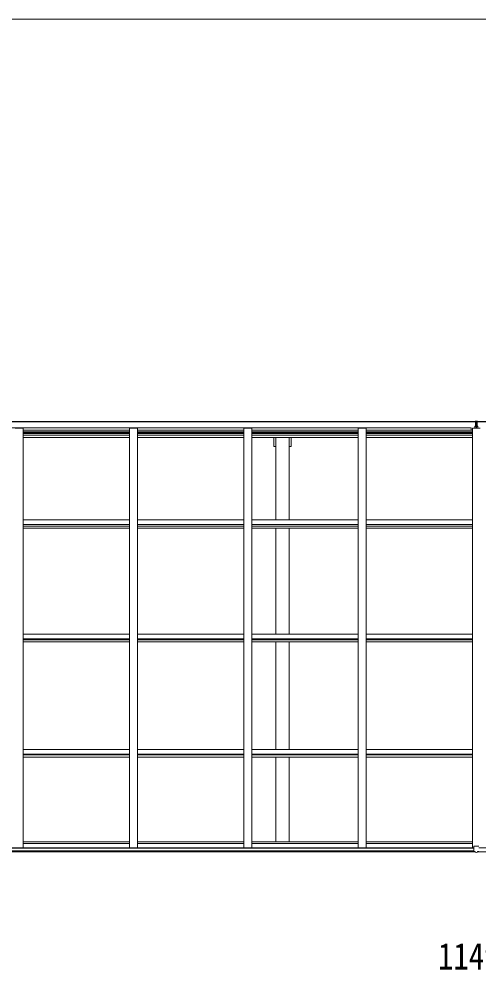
# Model space of a CAD drawing. Units: millimetres at full size; details may follow other scales. Extents: x -9783 to 9892, y -6828 to 6752.
# Drawn here: x -116 to 2764, y 793 to 6752 of the extents above; entities that cross this region are included whole.
import ezdxf
from ezdxf.enums import TextEntityAlignment as Align

# ---------------------------------------------------------------- set-up
doc = ezdxf.new("R2010")
doc.units = ezdxf.units.MM
doc.header["$LTSCALE"] = 35
for name, color, linetype, lineweight in [('0-1_本体', 4, 'Continuous', 9), ('0-2_部品', 7, 'Continuous', 9), ('0-A_寸法', 6, 'Continuous', 9), ('F-0_240', 7, 'Continuous', 9)]:
    doc.layers.add(name, color=color, linetype=linetype, lineweight=lineweight)
doc.styles.add('ＭＳ ゴシック', font='')
doc.styles.get('ＭＳ ゴシック').set_extended_font_data('MS Gothic')

msp = doc.modelspace()

# ---------------------------------------------------------------- linework, layer by layer
at = {"layer": '0-1_本体'}
for p, q in [((2741.26, 4229.93), (-2978.74, 4229.93)), ((2741.26, 4227.86), (-2978.74, 4227.86)), ((-141.24, 4187.63), (-91.24, 4187.63)), ((-91.24, 1557.71), (-91.24, 4187.63)), ((574.76, 4174.59), (-91.24, 4174.59)), ((574.76, 4187.63), (624.76, 4187.63)), ((574.76, 1557.71), (574.76, 4187.63)), ((624.76, 1557.71), (624.76, 4187.63)), ((1290.76, 4174.59), (624.76, 4174.59)), ((1290.76, 4187.63), (1340.76, 4187.63)), ((1290.76, 1557.71), (1290.76, 4187.63)), ((1340.76, 1557.71), (1340.76, 4187.63)), ((2006.76, 4174.59), (1340.76, 4174.59)), ((2006.76, 4187.63), (2056.76, 4187.63)), ((2006.76, 1557.71), (2006.76, 4187.63)), ((2056.76, 1557.71), (2056.76, 4187.63)), ((2722.76, 4174.59), (2056.76, 4174.59)), ((2715.26, 4189.66), (2715.26, 4174.59)), ((2722.76, 4187.63), (2772.76, 4187.63)), ((2722.76, 1557.71), (2722.76, 4187.63)), ((2754.26, 4229.93), (8474.26, 4229.93)), ((2754.26, 4227.86), (8474.26, 4227.86)), ((574.76, 4165.22), (-91.24, 4165.22)), ((-91.24, 4158.15), (574.76, 4158.15)), ((574.76, 4154.37), (-91.24, 4154.37)), ((574.76, 4143.02), (-91.24, 4143.02)), ((574.76, 4130.2), (-91.24, 4130.2)), ((1290.76, 4165.22), (624.76, 4165.22)), ((624.76, 4158.15), (1290.76, 4158.15)), ((1290.76, 4154.37), (624.76, 4154.37)), ((1290.76, 4143.02), (624.76, 4143.02)), ((1290.76, 4130.2), (624.76, 4130.2)), ((2006.76, 4165.22), (1340.76, 4165.22)), ((1340.76, 4158.15), (2006.76, 4158.15)), ((2006.76, 4154.37), (1340.76, 4154.37)), ((2006.76, 4143.02), (1340.76, 4143.02)), ((2006.76, 4130.2), (1340.76, 4130.2)), ((1478.76, 4073.93), (1478.76, 4130.2)), ((1491.26, 3612.63), (1491.26, 4130.2)), ((1576.26, 3612.63), (1576.26, 4130.2)), ((2722.76, 4165.22), (2056.76, 4165.22)), ((2056.76, 4158.15), (2722.76, 4158.15)), ((2722.76, 4154.37), (2056.76, 4154.37)), ((2722.76, 4143.02), (2056.76, 4143.02)), ((2722.76, 4130.2), (2056.76, 4130.2)), ((1478.76, 4073.93), (1491.26, 4073.93)), ((574.76, 3612.63), (-91.24, 3612.63)), ((574.76, 3583.66), (-91.24, 3583.66)), ((1290.76, 3612.63), (624.76, 3612.63)), ((1290.76, 3583.66), (624.76, 3583.66)), ((2006.76, 3612.63), (1340.76, 3612.63)), ((2006.76, 3583.66), (1340.76, 3583.66)), ((2722.76, 3612.63), (2056.76, 3612.63)), ((2722.76, 3583.66), (2056.76, 3583.66)), ((574.76, 3573.51), (-91.24, 3573.51)), ((574.76, 3560.67), (-91.24, 3560.67)), ((1290.76, 3573.51), (624.76, 3573.51)), ((1290.76, 3560.67), (624.76, 3560.67)), ((2006.76, 3573.51), (1340.76, 3573.51)), ((2006.76, 3560.67), (1340.76, 3560.67)), ((1491.26, 2897.85), (1491.26, 3560.67)), ((1576.26, 2897.85), (1576.26, 3560.67)), ((2722.76, 3573.51), (2056.76, 3573.51)), ((2722.76, 3560.67), (2056.76, 3560.67)), ((574.76, 2897.85), (-91.24, 2897.85)), ((574.76, 2868.41), (-91.24, 2868.41)), ((574.76, 2861.26), (-91.24, 2861.26)), ((1290.76, 2897.85), (624.76, 2897.85)), ((1290.76, 2868.41), (624.76, 2868.41)), ((1290.76, 2861.26), (624.76, 2861.26)), ((2006.76, 2897.85), (1340.76, 2897.85)), ((2006.76, 2868.41), (1340.76, 2868.41)), ((2006.76, 2861.26), (1340.76, 2861.26)), ((2722.76, 2897.85), (2056.76, 2897.85)), ((2722.76, 2868.41), (2056.76, 2868.41)), ((2722.76, 2861.26), (2056.76, 2861.26)), ((574.76, 2848.3), (-91.24, 2848.3)), ((1290.76, 2848.3), (624.76, 2848.3)), ((2006.76, 2848.3), (1340.76, 2848.3)), ((1491.26, 2173.94), (1491.26, 2848.3)), ((1576.26, 2173.94), (1576.26, 2848.3)), ((2722.76, 2848.3), (2056.76, 2848.3)), ((574.76, 2173.94), (-91.24, 2173.94)), ((1290.76, 2173.94), (624.76, 2173.94)), ((2006.76, 2173.94), (1340.76, 2173.94)), ((2722.76, 2173.94), (2056.76, 2173.94)), ((574.76, 2144.18), (-91.24, 2144.18)), ((574.76, 2139.88), (-91.24, 2139.88)), ((574.76, 2126.87), (-91.24, 2126.87)), ((1290.76, 2144.18), (624.76, 2144.18)), ((1290.76, 2139.88), (624.76, 2139.88)), ((1290.76, 2126.87), (624.76, 2126.87)), ((2006.76, 2144.18), (1340.76, 2144.18)), ((2006.76, 2139.88), (1340.76, 2139.88)), ((2006.76, 2126.87), (1340.76, 2126.87)), ((1491.26, 2126.87), (1491.26, 1594.95)), ((1576.26, 2126.87), (1576.26, 1594.95)), ((2722.76, 2144.18), (2056.76, 2144.18)), ((2722.76, 2139.88), (2056.76, 2139.88)), ((2722.76, 2126.87), (2056.76, 2126.87)), ((-2964.27, 1557.71), (2731.8, 1557.71)), ((-2963.74, 1555.36), (2731.26, 1555.36)), ((574.76, 1594.95), (-91.24, 1594.95)), ((574.76, 1585.82), (-91.24, 1585.82)), ((1290.76, 1594.95), (624.76, 1594.95)), ((1290.76, 1585.82), (624.76, 1585.82)), ((2006.76, 1594.95), (1340.76, 1594.95)), ((2006.76, 1585.82), (1340.76, 1585.82)), ((2722.45, 1594.95), (2056.76, 1594.95)), ((2722.18, 1585.82), (2056.76, 1585.82)), ((8459.8, 1557.71), (2763.73, 1557.71)), ((-2973.74, 1533.21), (2741.26, 1533.21)), ((-2973.74, 1532.26), (2741.26, 1532.26)), ((-2963.74, 1539.7), (2731.26, 1539.7)), ((8469.26, 1533.21), (2754.26, 1533.21)), ((8469.26, 1532.26), (2754.26, 1532.26))]:
    msp.add_line(p, q, dxfattribs=at)
for points in [[(-2947.74, 4174.59), (-2947.74, 4189.66), (2715.26, 4189.66)], [(1576.26, 4073.93), (1588.76, 4073.93), (1588.76, 4130.2)]]:
    msp.add_lwpolyline(points, dxfattribs=at)
at = {"layer": '0-2_部品'}
for p, q in [((2741.26, 4231.65), (2746.11, 4231.94)), ((2741.26, 4228.64), (2741.26, 4231.65)), ((2746.11, 4231.94), (2747.76, 4232.04)), ((2747.76, 4232.04), (2747.76, 4229.04)), ((2739.26, 4200.59), (2746.26, 4200.65)), ((2739.26, 4199.21), (2746.26, 4199.15)), ((2739.26, 4187.82), (2739.26, 4198.71)), ((2746.26, 4228.95), (2741.26, 4228.64)), ((2741.26, 4227.15), (2741.26, 4228.64)), ((2742.26, 4226.15), (2746.26, 4226.15)), ((2742.26, 4224.32), (2742.26, 4226.15)), ((2742.26, 4224.32), (2746.26, 4224.25)), ((2742.26, 4220.71), (2742.26, 4224.32)), ((2742.26, 4220.71), (2746.26, 4220.65)), ((2742.26, 4212.48), (2742.26, 4220.71)), ((2742.26, 4212.48), (2746.26, 4212.44)), ((2742.26, 4200.61), (2742.26, 4212.48)), ((2747.76, 4229.04), (2746.26, 4228.95)), ((2746.26, 4226.15), (2746.26, 4228.95)), ((2746.26, 4226.15), (2746.26, 4215.43)), ((2746.26, 4215.43), (2749.26, 4215.43)), ((2746.26, 4208.36), (2746.26, 4215.43)), ((2746.26, 4208.36), (2749.26, 4208.36)), ((2746.26, 4198.72), (2746.26, 4208.36)), ((2746.26, 4198.72), (2749.26, 4198.72)), ((2746.26, 4191.65), (2746.26, 4198.72)), ((2746.26, 4191.65), (2749.26, 4191.65)), ((2746.26, 4191.65), (2746.26, 4187.82)), ((2754.26, 4228.64), (2747.76, 4229.04)), ((2749.26, 4226.15), (2753.26, 4226.15)), ((2749.26, 4226.15), (2749.26, 4215.43)), ((2749.26, 4224.25), (2753.26, 4224.25)), ((2749.26, 4208.36), (2749.26, 4215.43)), ((2749.26, 4198.72), (2749.26, 4208.36)), ((2756.26, 4200.09), (2749.26, 4200.15)), ((2749.26, 4191.65), (2749.26, 4198.72)), ((2749.26, 4191.65), (2749.26, 4187.82)), ((2753.26, 4224.25), (2753.26, 4226.15)), ((2753.26, 4200.61), (2753.26, 4212.44)), ((2754.26, 4227.15), (2754.26, 4228.64)), ((2756.26, 4199.21), (2756.26, 4200.09)), ((2756.26, 4187.82), (2756.26, 4198.71)), ((2731.26, 1535.8), (2731.26, 1568.12)), ((2763.26, 1569.12), (2732.26, 1569.12)), ((2731.26, 1535.8), (2731.26, 1535.76)), ((2741.26, 1535.03), (2732.26, 1535.09)), ((2754.26, 1535.03), (2763.26, 1535.09))]:
    msp.add_line(p, q, dxfattribs=at)
for points in [[(2747.76, 4232.04), (2754.26, 4231.65), (2754.26, 4228.64)], [(2746.26, 4200.15), (2739.26, 4200.09), (2739.26, 4200.59)], [(2746.26, 4198.65), (2739.26, 4198.71), (2739.26, 4199.21), (2739.26, 4200.09)], [(2749.26, 4220.65), (2753.26, 4220.65), (2753.26, 4224.25)], [(2749.26, 4212.44), (2753.26, 4212.44), (2753.26, 4220.65)], [(2749.26, 4200.65), (2756.26, 4200.59), (2756.26, 4200.09)], [(2749.26, 4199.15), (2756.26, 4199.21), (2756.26, 4198.71), (2749.26, 4198.65)], [(2747.76, 1529.61), (2741.26, 1530), (2741.26, 1535.03)], [(2747.76, 1529.61), (2754.26, 1530), (2754.26, 1535.03)]]:
    msp.add_lwpolyline(points, dxfattribs=at)
for centre, start, end in [((2742.26, 4227.15), 180, 270), ((2753.26, 4227.15), 270, 0), ((2732.26, 1568.12), 90, 180), ((2763.26, 1568.12), 0, 90)]:
    msp.add_arc(centre, 1, start, end, dxfattribs=at)
for centre, major_axis, ratio, start_param, end_param in [((2746.29, 4228.95), (0.18, -2.99), 0.008711, 3.1415927, 4.7113235), ((2574.39, 4218.44), (171.87, 10.52), 0.017422, 6.2821194, 6.2831848), ((2732.26, 1535.8), (1, -0.012), 0.707053, 3.2044821, 4.7211143), ((2763.26, 1535.8), (-1, -0.012), 0.707053, 1.562071, 3.0787032)]:
    msp.add_ellipse(centre, major_axis=major_axis, ratio=ratio, start_param=start_param, end_param=end_param, dxfattribs=at)
at = {"layer": 'F-0_240', "color": 5}
msp.add_line((-9783.03, 6751.9), (9396.97, 6751.9), dxfattribs=at)

# ---------------------------------------------------------------- texts
at = {"layer": '0-A_寸法', "color": 7, "style": 'ＭＳ ゴシック', "width": 0.85}
msp.add_text('11496', height=166.8, dxfattribs=at).set_placement((2507.14, 745.27), align=Align.BOTTOM_LEFT)

doc.saveas('drawing.dxf')
